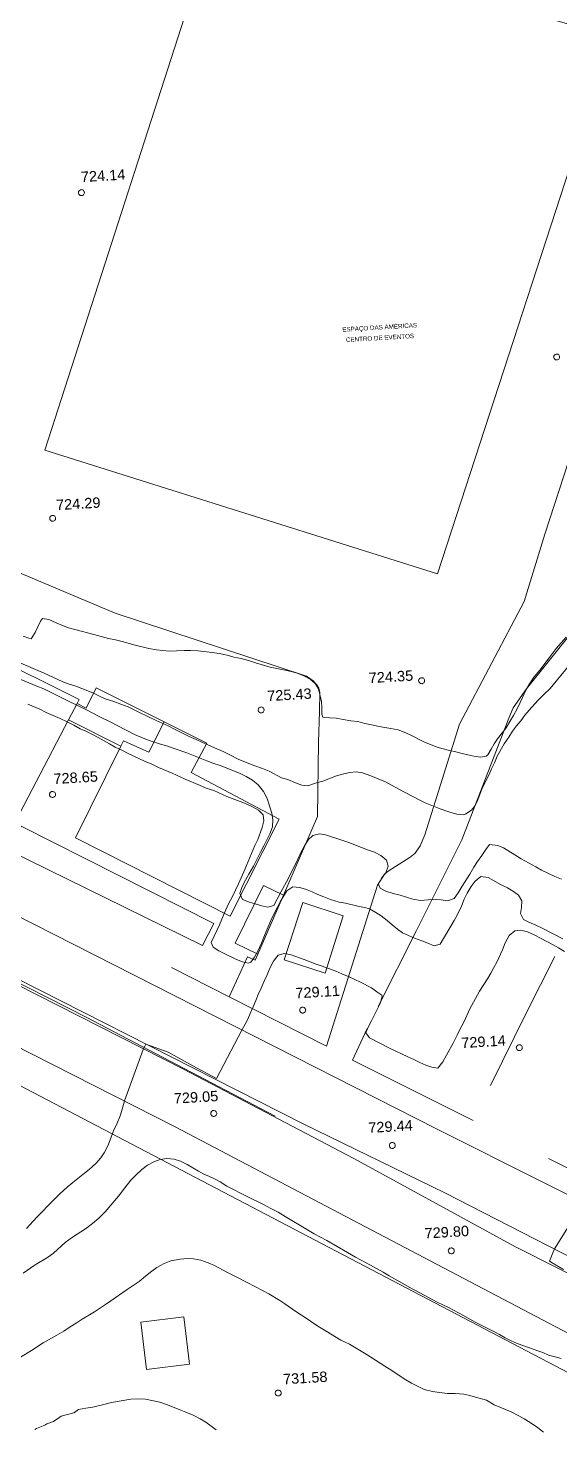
# Model space of a CAD drawing. Header units: metres. Extents: x 329311 to 330425, y 7396637 to 7397287.
# Drawn here: x 329705.7 to 329795.1, y 7396868.5 to 7397103.9 of the extents above; entities that cross this region are included whole.
import ezdxf
from ezdxf.enums import TextEntityAlignment as Align

# ---------------------------------------------------------------- set-up
doc = ezdxf.new("R2010")
doc.units = ezdxf.units.M
doc.layers.get('0').update_dxf_attribs({"lineweight": 18})
for name, color, linetype, lineweight in [('100_SIST_VIARIO_MEIO_FIO', 8, 'Continuous', 18), ('108_SEP_FIS_CANT_CENT_ILHA', 9, 'Continuous', 18), ('206_MURO_E_MURO_ARRIMO', 9, 'Continuous', 18), ('216_EDIF_NOTAVEL', 9, 'Continuous', 18), ('218_EDIF_NOTAVEL_TOP', 7, 'Continuous', 18), ('600_CURVA_MESTRA', 9, 'Continuous', 18), ('604_CURVA_INTERM', 9, 'Continuous', 18), ('606_PTO_COTADO', 9, 'Continuous', 18)]:
    doc.layers.add(name, color=color, linetype=linetype, lineweight=lineweight)
doc.styles.add('200 Médio', font='arial.ttf', dxfattribs={"height": 0.75})
doc.styles.add('Style-Arial', font='arial.ttf', dxfattribs={"height": 2})

# ---------------------------------------------------------------- blocks, each defined once
blk = doc.blocks.new('SP09')
at = {"color": 0, "linetype": 'Continuous'}
blk.add_lwpolyline([(-0.03, -0.51), (-0.14, -0.49), (-0.24, -0.46), (-0.31, -0.42), (-0.35, -0.39), (-0.42, -0.31), (-0.47, -0.24), (-0.51, -0.15), (-0.52, -0.09), (-0.52, 0.03), (-0.51, 0.11), (-0.48, 0.2), (-0.44, 0.27), (-0.4, 0.33), (-0.32, 0.39), (-0.23, 0.44), (-0.15, 0.48), (-0.1, 0.48), (-0.03, 0.48), (0.08, 0.48), (0.19, 0.44), (0.27, 0.4), (0.35, 0.32), (0.41, 0.23), (0.46, 0.11), (0.48, 0.03), (0.48, -0.03), (0.47, -0.08), (0.44, -0.21), (0.38, -0.3), (0.31, -0.38), (0.23, -0.44), (0.1, -0.49), (0.02, -0.51)], close=True, dxfattribs=at)

msp = doc.modelspace()

# ---------------------------------------------------------------- linework, layer by layer
at = {"layer": '100_SIST_VIARIO_MEIO_FIO'}
for points in [[(329867.574, 7396871.964), (329845.803, 7396883.083), (329774.35, 7396918.953), (329655.803, 7396979.163), (329599.67, 7397007.19), (329494.173, 7397061.336), (329464.496, 7397076.166), (329463.35, 7397077.013), (329462.183, 7397079.682), (329462.049, 7397082.246), (329515.087, 7397187.232), (329518.264, 7397188.524), (329519.012, 7397188.562), (329519.93, 7397188.475)], [(329743.478, 7396664.674), (329750.841, 7396679.382), (329787.168, 7396752.325), (329838.14, 7396855.849), (329839.325, 7396859.816), (329838.454, 7396862.626), (329837.769, 7396863.536), (329800.981, 7396882.207), (329730.399, 7396919.294), (329539.28, 7397016.399), (329483.751, 7397043.591)]]:
    msp.add_lwpolyline(points, dxfattribs=at)
at = {"layer": '108_SEP_FIS_CANT_CENT_ILHA'}
msp.add_lwpolyline([(329526.51, 7397033.422), (329626.372, 7396982.501), (329731.831, 7396928.982), (329760.448, 7396913.938), (329787.512, 7396899.162), (329837.951, 7396873.714), (329839.124, 7396873.75), (329839.523, 7396874.497), (329838.142, 7396876.155), (329775.818, 7396908.153), (329751.91, 7396919.765), (329626.083, 7396983.651), (329527.381, 7397033.982), (329500.802, 7397048.433), (329458.108, 7397069.588), (329457.401, 7397068.783), (329457.811, 7397067.969), (329470.875, 7397060.501), (329505.52, 7397042.89), (329519.416, 7397037.192), (329521.844, 7397035.836)], close=True, dxfattribs=at)
msp.add_lwpolyline([(329526.51, 7397033.422), (329548.904, 7397022.407), (329715.477, 7396937.691), (329747.198, 7396921.085)], dxfattribs=at)
at = {"layer": '206_MURO_E_MURO_ARRIMO'}
for p, q in [((329591.034, 7396985.613), (329804.078, 7396873.93)), ((329729.818, 7396946.055), (329739.464, 7396941.141)), ((329739.464, 7396941.141), (329755.82, 7396932.809)), ((329780.458, 7396920.322), (329760.186, 7396930.473)), ((329796.522, 7396912.278), (329793.156, 7396913.964))]:
    msp.add_line(p, q, dxfattribs=at)
for points in [[(329755.82, 7396932.809), (329764.395, 7396959.901), (329765.579, 7396961.721), (329766.181, 7396962.264), (329769.924, 7396964.586), (329770.768, 7396965.264), (329771.595, 7396966.505), (329772.373, 7396968.371), (329778.19, 7396986.934), (329789.049, 7397007.545), (329792.539, 7397018.901), (329820.678, 7397105.372)], [(329693.98, 7397017.024), (329698.782, 7397014.699), (329720.319, 7397005.614), (329752.489, 7396994.993), (329753.627, 7396994.222), (329754.185, 7396993.621), (329754.538, 7396993), (329754.719, 7396992.334), (329754.648, 7396989.098), (329754.478, 7396983.914), (329754.351, 7396971.407), (329748.603, 7396958.209)], [(329764.518, 7396939.473), (329770.944, 7396952.244), (329778.56, 7396967.512), (329786.45, 7396987.967), (329787.179, 7396989.669), (329789.451, 7396992.869), (329801.475, 7397007.903), (329802.274, 7397008.452), (329803.492, 7397008.892), (329804.856, 7397009.135), (329805.845, 7397009.147), (329806.858, 7397008.962), (329819.305, 7397004.17)], [(329744.286, 7396948.297), (329743.835, 7396947.261), (329742.548, 7396947.835), (329739.464, 7396941.141)], [(329783.375, 7396926.232), (329789.38, 7396938.396), (329794.23, 7396947.881)], [(329760.186, 7396930.473), (329762.681, 7396935.822)]]:
    msp.add_lwpolyline(points, dxfattribs=at)
at = {"layer": '216_EDIF_NOTAVEL'}
for points in [[(329737.032, 7397121.434), (329803.91, 7397102.519), (329774.475, 7397012.216), (329708.51, 7397033.013)], [(329712.494, 7396987.651), (329713.931, 7396990.404), (329714.298, 7396991.106), (329698.597, 7396998.883), (329686.442, 7396974.343), (329701.618, 7396966.826)], [(329728.582, 7396987.352), (329717.136, 7396993.035), (329715.455, 7396989.648), (329713.931, 7396990.404), (329712.494, 7396987.651), (329721.312, 7396983.274), (329721.759, 7396984.174), (329726.01, 7396982.262)], [(329721.312, 7396983.274), (329713.652, 7396967.844), (329739.667, 7396954.705), (329747.896, 7396970.962), (329733.114, 7396978.797), (329735.712, 7396983.757), (329728.582, 7396987.352), (329726.01, 7396982.262), (329721.759, 7396984.174)], [(329704.562, 7396969.803), (329702.547, 7396965.702), (329734.984, 7396949.763), (329736.9, 7396953.427)], [(329744.286, 7396948.297), (329748.603, 7396958.209), (329745.271, 7396959.846), (329740.509, 7396950.154)], [(329751.889, 7396956.951), (329748.731, 7396947.366), (329755.607, 7396945.117), (329758.662, 7396954.736)], [(329731.871, 7396887.327), (329732.838, 7396879.364), (329725.608, 7396878.486), (329724.64, 7396886.449)]]:
    msp.add_lwpolyline(points, close=True, dxfattribs=at)
at = {"layer": '600_CURVA_MESTRA'}
for points, elevation in [([(329704.892, 7397001.762), (329705.848, 7397001.42), (329706.245, 7397001.308), (329706.878, 7397002.326), (329707.811, 7397004.253), (329708.134, 7397004.698), (329709.193, 7397004.521), (329710.399, 7397003.982), (329711.51, 7397003.512), (329712.506, 7397003.138), (329713.766, 7397002.792), (329716.753, 7397002.042), (329717.964, 7397001.656), (329719.198, 7397001.364), (329720.4, 7397001.127), (329721.522, 7397000.843), (329723.684, 7397000.207), (329726.006, 7396999.682), (329727.261, 7396999.453), (329728.368, 7396999.319), (329729.399, 7396999.237), (329730.645, 7396999.257), (329731.912, 7396999.335), (329732.983, 7396999.322), (329734.223, 7396999.248), (329736.608, 7396998.995), (329737.814, 7396998.845), (329739.129, 7396998.52), (329740.299, 7396998.205), (329741.508, 7396997.984), (329742.734, 7396997.635), (329743.939, 7396997.25), (329746.404, 7396996.519), (329747.501, 7396996.286), (329748.89, 7396996.048), (329750.136, 7396995.755), (329751.102, 7396995.475), (329752.137, 7396995.024), (329753.087, 7396994.535), (329753.955, 7396993.791), (329754.475, 7396992.872), (329755.03, 7396990.761), (329755.073, 7396989.738), (329755.039, 7396988.646), (329755.247, 7396988.124), (329756.376, 7396988.036), (329757.457, 7396987.93), (329758.649, 7396987.747), (329759.917, 7396987.489), (329761.086, 7396987.383), (329762.258, 7396987.066), (329765.295, 7396986.448), (329766.668, 7396986.212), (329767.859, 7396985.971), (329768.864, 7396985.614), (329769.79, 7396985.185), (329772.309, 7396983.936), (329773.31, 7396983.509), (329774.272, 7396983.149), (329775.232, 7396982.836), (329776.484, 7396982.534), (329777.594, 7396982.308), (329778.639, 7396982.017), (329779.616, 7396981.784), (329780.624, 7396981.571), (329781.689, 7396981.4), (329782.687, 7396981.543), (329782.923, 7396981.804), (329783.519, 7396982.74), (329784.008, 7396983.644), (329784.59, 7396984.5), (329786.008, 7396986.349), (329786.634, 7396987.414), (329787.244, 7396988.406), (329787.865, 7396989.499), (329788.36, 7396990.59), (329788.834, 7396991.563), (329789.318, 7396992.655), (329789.936, 7396993.735), (329790.749, 7396994.92), (329791.672, 7396996.035), (329793.277, 7396998.092), (329794.427, 7396999.669), (329796.135, 7397001.553)], 725), ([(329704.903, 7396894.668), (329706.909, 7396896.071), (329708.944, 7396897.325), (329709.976, 7396898.07), (329711.955, 7396899.832), (329713.172, 7396900.719), (329715.368, 7396902.16), (329716.529, 7396903.034), (329717.573, 7396903.948), (329718.666, 7396904.968), (329720.89, 7396907.625), (329721.969, 7396909.046), (329722.994, 7396910.291), (329723.831, 7396911.157), (329724.82, 7396912.098), (329725.769, 7396912.819), (329726.811, 7396913.406), (329727.915, 7396913.809), (329729.027, 7396913.937), (329730.249, 7396913.867), (329731.342, 7396913.489), (329732.413, 7396912.937), (329734.363, 7396911.835), (329735.237, 7396911.346), (329736.174, 7396910.931), (329737.002, 7396910.528), (329737.997, 7396910.009), (329739.117, 7396909.284), (329742.651, 7396907.511), (329745.244, 7396906.199), (329746.499, 7396905.524), (329747.706, 7396904.907), (329748.888, 7396904.19), (329752.648, 7396901.967), (329753.765, 7396901.304), (329755.875, 7396900.16), (329759.346, 7396898.136), (329760.719, 7396897.345), (329763.236, 7396896.052), (329765.338, 7396894.852), (329766.353, 7396894.244), (329769.846, 7396892.299), (329772.235, 7396890.997), (329774.42, 7396889.837), (329776.365, 7396888.93), (329778.866, 7396887.578), (329780.725, 7396886.524), (329783.949, 7396884.855), (329784.932, 7396884.356), (329785.858, 7396883.825), (329786.895, 7396883.3), (329787.85, 7396882.871), (329789.95, 7396882.132), (329791.186, 7396881.701), (329792.166, 7396881.327), (329793.135, 7396880.927), (329794.242, 7396880.608), (329795.254, 7396880.351)], 730), ([(329795.634, 7396895.31), (329793.76, 7396896.408), (329793.285, 7396896.727), (329793.754, 7396897.794), (329794.166, 7396898.775), (329799.047, 7396906.554)], 730)]:
    msp.add_lwpolyline(points, dxfattribs=dict(at, elevation=elevation))
at = {"layer": '604_CURVA_INTERM', "flags": 128}
for points, elevation in [([(329702.029, 7396998.271), (329707.318, 7396995.992), (329708.303, 7396995.596), (329711.549, 7396994.074), (329712.59, 7396993.691), (329713.718, 7396993.322), (329715.726, 7396992.575), (329716.675, 7396992.165), (329717.921, 7396991.549), (329718.85, 7396991.162), (329720.138, 7396990.756), (329721.317, 7396990.327), (329722.504, 7396989.844), (329723.528, 7396989.376), (329724.439, 7396988.91), (329727.246, 7396987.584), (329729.265, 7396986.662), (329730.333, 7396986.105), (329732.795, 7396984.89), (329733.961, 7396984.377), (329734.906, 7396983.906), (329735.91, 7396983.455), (329737.047, 7396982.983), (329738.497, 7396982.339), (329739.734, 7396981.754), (329740.98, 7396981.075), (329742.221, 7396980.565), (329743.827, 7396979.946), (329745.116, 7396979.477), (329746.214, 7396979.041), (329748.309, 7396977.952), (329749.333, 7396977.654), (329750.651, 7396977.084), (329751.7, 7396976.69), (329752.724, 7396976.579), (329754.153, 7396977.097), (329755.252, 7396977.376), (329757.548, 7396978.241), (329758.525, 7396978.548), (329759.753, 7396978.815), (329760.853, 7396978.944), (329761.908, 7396978.756), (329763.316, 7396978.25), (329764.523, 7396977.772), (329765.747, 7396977.25), (329768, 7396976.02), (329771.512, 7396974.151), (329772.448, 7396973.704), (329773.545, 7396973.274), (329774.682, 7396972.852), (329775.708, 7396972.449), (329776.737, 7396972.104), (329777.719, 7396971.84), (329778.859, 7396971.708), (329779.247, 7396971.854), (329780.183, 7396972.468), (329780.807, 7396973.281), (329781.272, 7396974.224), (329781.676, 7396975.321), (329782.124, 7396976.393), (329783.161, 7396978.476), (329783.58, 7396979.455), (329784.048, 7396980.456), (329784.504, 7396981.544), (329785.716, 7396983.642), (329786.487, 7396984.736), (329787.119, 7396985.764), (329787.79, 7396986.654), (329788.492, 7396987.532), (329789.168, 7396988.438), (329789.917, 7396989.325), (329791.357, 7396990.914), (329792.382, 7396991.956), (329793.399, 7396992.957), (329796.524, 7396996.693)], 726), ([(329703.811, 7396994.729), (329707.181, 7396993.358), (329708.36, 7396992.871), (329710.712, 7396991.726), (329711.965, 7396991.071), (329714.364, 7396989.92), (329715.416, 7396989.426), (329716.56, 7396988.796), (329717.543, 7396988.316), (329719.703, 7396987.209), (329720.696, 7396986.742), (329723.592, 7396985.185), (329725.014, 7396984.617), (329726.398, 7396984.098), (329727.769, 7396983.655), (329729.12, 7396983.252), (329730.267, 7396982.868), (329732.387, 7396982.106), (329733.499, 7396981.693), (329735.761, 7396980.767), (329736.759, 7396980.407), (329738.152, 7396979.958), (329739.102, 7396979.543), (329741.231, 7396978.733), (329742.333, 7396978.17), (329743.394, 7396977.528), (329744.356, 7396976.776), (329745.256, 7396975.632), (329745.894, 7396974.447), (329746.257, 7396973.225), (329746.665, 7396972.008), (329746.824, 7396970.853), (329746.775, 7396969.668), (329746.33, 7396968.525), (329745.749, 7396967.395), (329745.308, 7396966.476), (329744.736, 7396965.445), (329743.593, 7396963.084), (329742.795, 7396961.765), (329742.218, 7396960.746), (329741.669, 7396959.665), (329741.266, 7396958.472), (329741.723, 7396957.479), (329742.752, 7396957.11), (329744.962, 7396956.438), (329745.966, 7396956.216), (329747.011, 7396956.493), (329748.157, 7396958.703), (329749.467, 7396961.039), (329751, 7396964.286), (329751.529, 7396965.367), (329752.138, 7396966.494), (329752.798, 7396967.584), (329753.563, 7396968.246), (329754.669, 7396968.505), (329755.695, 7396968.358), (329758.23, 7396967.526), (329759.622, 7396967.063), (329761.751, 7396966.196), (329762.724, 7396965.824), (329763.898, 7396965.416), (329764.989, 7396964.889), (329765.9, 7396964.116), (329766.22, 7396963.09), (329765.793, 7396961.951), (329765.089, 7396961.081), (329764.6, 7396960.077), (329764.857, 7396959.359), (329765.837, 7396958.908), (329767.028, 7396958.48), (329768.218, 7396958.192), (329769.262, 7396957.893), (329770.344, 7396957.537), (329771.616, 7396957.313), (329772.926, 7396957.44), (329774.099, 7396957.479), (329775.111, 7396957.434), (329776.159, 7396957.26), (329777.265, 7396957.67), (329777.959, 7396958.623), (329778.638, 7396959.744), (329779.936, 7396961.734), (329780.624, 7396962.895), (329781.219, 7396963.849), (329781.947, 7396964.888), (329782.63, 7396965.899), (329783.238, 7396966.738), (329784.656, 7396966.57), (329785.561, 7396966.138), (329787.457, 7396964.973), (329788.568, 7396964.294), (329791.004, 7396962.946), (329791.966, 7396962.434), (329794.213, 7396961.357), (329795.345, 7396960.882)], 727), ([(329795.571, 7396950.897), (329792.197, 7396952.62), (329791.036, 7396953.145), (329789.826, 7396953.659), (329788.924, 7396954.12), (329788.446, 7396955.102), (329788.59, 7396956.124), (329788.67, 7396957.269), (329788.112, 7396958.217), (329787.274, 7396958.842), (329786.225, 7396959.458), (329785.084, 7396960.018), (329782.988, 7396961.152), (329781.768, 7396961.321), (329780.823, 7396960.588), (329780.171, 7396959.653), (329779.493, 7396958.52), (329778.945, 7396957.527), (329778.504, 7396956.369), (329777.896, 7396955.064), (329777.294, 7396953.963), (329776.714, 7396953.025), (329775.527, 7396950.946), (329774.949, 7396949.998), (329773.912, 7396949.712), (329772.843, 7396950.166), (329771.838, 7396950.517), (329770.636, 7396950.965), (329768.638, 7396951.852), (329767.764, 7396952.476), (329766.848, 7396953.247), (329766.044, 7396953.974), (329765.017, 7396954.718), (329764.147, 7396955.297), (329763.071, 7396955.901), (329762.237, 7396956.133), (329761.081, 7396956.341), (329759.037, 7396956.841), (329757.988, 7396957.05), (329756.517, 7396957.483), (329755.373, 7396957.929), (329754.376, 7396958.347), (329753.461, 7396958.764), (329752.328, 7396959.223), (329751.311, 7396959.521), (329750.183, 7396959.606), (329749.195, 7396958.953), (329748.082, 7396957.082), (329747.617, 7396956.167), (329747.052, 7396955.121), (329746.481, 7396953.968), (329745.429, 7396951.404), (329744.924, 7396950.124), (329744.34, 7396948.899), (329743.74, 7396947.811), (329743.142, 7396946.946), (329742.761, 7396946.757), (329741.737, 7396947.003), (329740.713, 7396947.391), (329738.777, 7396948.36), (329737.727, 7396948.852), (329736.782, 7396949.464), (329736.455, 7396950.27), (329736.978, 7396951.291), (329737.854, 7396953.196), (329738.25, 7396954.194), (329738.692, 7396955.252), (329739.398, 7396956.771), (329740.036, 7396957.974), (329741.057, 7396960.135), (329741.952, 7396962.125), (329742.424, 7396963.186), (329743.828, 7396966.53), (329744.305, 7396967.542), (329745.026, 7396969.603), (329745.287, 7396970.685), (329745.182, 7396971.707), (329744.399, 7396972.507), (329743.421, 7396973.039), (329742.374, 7396973.537), (329741.315, 7396973.931), (329739.101, 7396974.805), (329736.896, 7396975.772), (329735.602, 7396976.206), (329734.492, 7396976.703), (329732.073, 7396977.727), (329729.918, 7396978.691), (329727.634, 7396979.681), (329726.491, 7396980.207), (329725.244, 7396980.744), (329722.517, 7396982.01), (329721.559, 7396982.497), (329720.316, 7396983.102), (329719.391, 7396983.637), (329717.496, 7396984.692), (329716.555, 7396985.185), (329715.407, 7396985.756), (329714.464, 7396986.153), (329713.399, 7396986.754), (329712.294, 7396987.317), (329711.075, 7396987.885), (329709.898, 7396988.402), (329708.752, 7396988.929), (329707.669, 7396989.455), (329705.681, 7396990.314)], 728), ([(329705.436, 7396902.194), (329707.183, 7396904.072), (329709.903, 7396906.868), (329711.12, 7396908.092), (329712.265, 7396909.134), (329713.231, 7396909.898), (329715.182, 7396911.48), (329715.988, 7396912.116), (329717.074, 7396913.097), (329717.941, 7396914.058), (329718.474, 7396914.916), (329719.136, 7396916.196), (329720.079, 7396918.621), (329720.647, 7396919.887), (329721.157, 7396921.152), (329721.549, 7396922.437), (329721.911, 7396923.671), (329725.055, 7396932.294), (329725.5, 7396933.171), (329729.269, 7396931.798), (329733.411, 7396929.525), (329737.368, 7396927.384), (329741.603, 7396935.539), (329742.154, 7396936.504), (329742.62, 7396937.393), (329743.02, 7396938.345), (329743.524, 7396939.417), (329743.991, 7396940.498), (329744.39, 7396941.49), (329744.893, 7396942.601), (329745.392, 7396943.769), (329745.874, 7396944.824), (329746.345, 7396945.92), (329746.917, 7396947.133), (329747.698, 7396948.131), (329748.79, 7396948.401), (329749.91, 7396948.163), (329752.099, 7396947.392), (329754.091, 7396946.623), (329755.106, 7396946.283), (329757.407, 7396945.458), (329758.397, 7396945.006), (329759.625, 7396944.472), (329761.546, 7396943.585), (329763.399, 7396942.643), (329764.315, 7396941.99), (329765.147, 7396941.429), (329765.185, 7396941.265), (329764.93, 7396940.139), (329763.395, 7396937.105), (329762.827, 7396936.007), (329762.432, 7396935.081), (329763.067, 7396934.212), (329766.41, 7396932.524), (329769.484, 7396931.065), (329770.523, 7396930.585), (329771.512, 7396930.096), (329772.541, 7396929.621), (329773.562, 7396929.291), (329774.543, 7396929.114), (329775.38, 7396930.199), (329776.018, 7396931.33), (329777.177, 7396933.452), (329777.805, 7396934.698), (329778.255, 7396935.643), (329778.918, 7396936.841), (329780.001, 7396939.193), (329780.533, 7396940.22), (329781.552, 7396942.054), (329782.89, 7396944.163), (329783.469, 7396945.127), (329783.976, 7396946.062), (329784.44, 7396946.965), (329785.406, 7396949.021), (329785.86, 7396950.193), (329786.536, 7396951.444), (329787.476, 7396952.243), (329788.492, 7396952.343), (329789.614, 7396952.045), (329790.756, 7396951.544), (329791.824, 7396951.009), (329793.81, 7396949.925), (329794.849, 7396949.338), (329795.817, 7396948.717)], 729), ([(329704.414, 7396880.589), (329706.263, 7396881.701), (329708.232, 7396882.95), (329710.55, 7396884.27), (329711.707, 7396884.949), (329712.795, 7396885.642), (329713.78, 7396886.301), (329714.798, 7396886.955), (329716.863, 7396888.178), (329718.729, 7396889.43), (329719.609, 7396890.057), (329722.368, 7396891.924), (329724.348, 7396893.264), (329725.421, 7396894.196), (329726.517, 7396895.047), (329727.348, 7396895.624), (329728.576, 7396896.323), (329729.706, 7396896.736), (329731.286, 7396897.053), (329732.472, 7396897.167), (329733.492, 7396897.114), (329734.735, 7396896.851), (329735.938, 7396896.446), (329737.038, 7396895.96), (329739.084, 7396894.874), (329740.435, 7396894.202), (329742.501, 7396893.099), (329745.11, 7396891.771), (329746.147, 7396891.192), (329748.006, 7396890.076), (329748.852, 7396889.537), (329750.68, 7396888.252), (329752.745, 7396886.878), (329753.688, 7396886.221), (329754.655, 7396885.604), (329755.804, 7396884.926), (329758.237, 7396883.398), (329759.68, 7396882.75), (329760.564, 7396882.248), (329762.507, 7396881.058), (329765.638, 7396879.073), (329766.822, 7396878.346), (329768.886, 7396876.925), (329770.125, 7396876.18), (329771.135, 7396875.672), (329772.246, 7396875.152), (329773.673, 7396874.787), (329774.836, 7396874.6), (329776.158, 7396874.446), (329777.445, 7396874.453), (329778.923, 7396874.326), (329779.943, 7396874.112), (329781.261, 7396873.725), (329782.745, 7396873.338), (329784.038, 7396872.58), (329784.99, 7396872.141), (329786.881, 7396871.383), (329788.173, 7396870.698), (329789.056, 7396870.208), (329790.044, 7396869.607), (329791.307, 7396868.733), (329792.3, 7396867.954)], 731), ([(329706.83, 7396868.386), (329707.108, 7396868.575), (329708.522, 7396869.123), (329708.878, 7396869.336), (329709.986, 7396869.77), (329710.88, 7396870.378), (329711.262, 7396870.643), (329713.366, 7396871.213), (329713.659, 7396871.39), (329714.003, 7396871.639), (329714.168, 7396871.787), (329715.41, 7396871.973), (329716.575, 7396872.176), (329718.681, 7396872.678), (329719.721, 7396872.928), (329722.944, 7396873.483), (329724.137, 7396873.571), (329725.409, 7396873.53), (329727.867, 7396873.014), (329728.95, 7396872.613), (329731.065, 7396871.772), (329732.21, 7396871.337), (329733.438, 7396870.803), (329734.609, 7396870.218), (329735.593, 7396869.615), (329737.319, 7396868.37)], 732)]:
    msp.add_lwpolyline(points, dxfattribs=dict(at, elevation=elevation))

# ---------------------------------------------------------------- block references
at = {"layer": '606_PTO_COTADO', "rotation": 3.377855659799661}
for p in [(329714.696, 7397076.292, 724.145), (329794.526, 7397048.672, 724.04), (329709.854, 7397021.548, 724.29), (329771.843, 7396994.261, 724.355), (329744.889, 7396989.352, 725.43), (329709.837, 7396975.137, 728.65), (329751.864, 7396938.901, 729.11), (329788.255, 7396932.592, 729.145), (329736.93, 7396921.534, 729.055), (329766.923, 7396916.151, 729.44), (329776.827, 7396898.437, 729.805), (329747.755, 7396874.553, 731.58)]:
    msp.add_blockref('SP09', p, dxfattribs=at)

# ---------------------------------------------------------------- texts
at = {"layer": '218_EDIF_NOTAVEL_TOP', "style": '200 Médio'}
for s, p in [('ESPAÇO DAS AMÉRICAS', (329758.523, 7397052.896)), ('CENTRO DE EVENTOS', (329759.132, 7397051.161))]:
    msp.add_text(s, height=0.75, rotation=3.37786, dxfattribs=at).set_placement(p)
at = {"layer": '606_PTO_COTADO', "style": 'Style-Arial'}
for s, p in [('724.14', (329718.311, 7397079.131, 724.145)), ('724.29', (329714.137, 7397023.997, 724.29)), ('724.35', (329766.668, 7396994.928, 724.355)), ('725.43', (329749.609, 7396991.897, 725.43)), ('728.65', (329713.696, 7396977.966, 728.65)), ('729.11', (329754.348, 7396941.953, 729.11)), ('729.14', (329782.219, 7396933.591, 729.145)), ('729.05', (329733.921, 7396924.261, 729.055)), ('729.44', (329766.597, 7396919.336, 729.44)), ('729.80', (329776.054, 7396901.585, 729.805)), ('731.58', (329752.268, 7396877.086, 731.58))]:
    msp.add_text(s, height=1.75, rotation=3.37786, dxfattribs=at).set_placement(p, align=Align.MIDDLE_CENTER)

doc.saveas('drawing.dxf')
